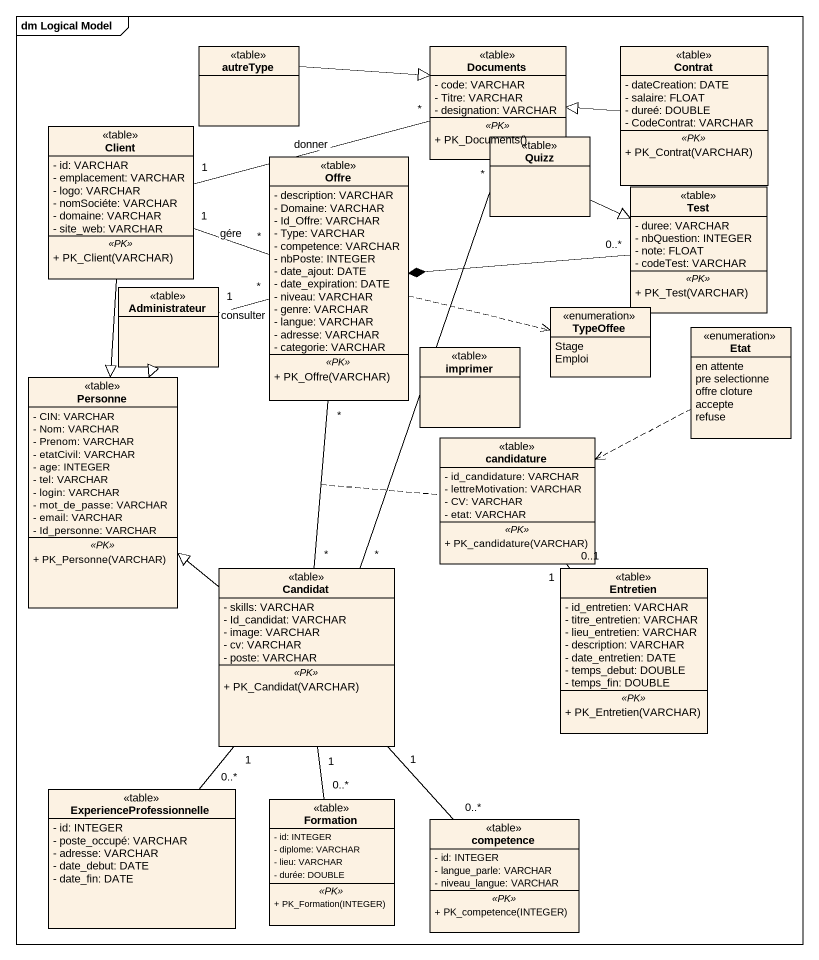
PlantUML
@startuml
mainframe dm Logical Model
hide circle
hide empty members
skinparam classAttributeIconSize 0
class autreType <<table>>
class Documents <<table>> {
  - code: VARCHAR
  - Titre: VARCHAR
  - designation: VARCHAR
  .. <<PK>> ..
  + PK_Documents()
}
class Contrat <<table>> {
  - dateCreation: DATE
  - salaire: FLOAT
  - dureé: DOUBLE
  - CodeContrat: VARCHAR
  .. <<PK>> ..
  + PK_Contrat(VARCHAR)
}
class Client <<table>> {
  - id: VARCHAR
  - emplacement: VARCHAR
  - logo: VARCHAR
  - nomSociéte: VARCHAR
  - domaine: VARCHAR
  - site_web: VARCHAR
  .. <<PK>> ..
  + PK_Client(VARCHAR)
}
class Offre <<table>> {
  - description: VARCHAR
  - Domaine: VARCHAR
  - Id_Offre: VARCHAR
  - Type: VARCHAR
  - competence: VARCHAR
  - nbPoste: INTEGER
  - date_ajout: DATE
  - date_expiration: DATE
  - niveau: VARCHAR
  - genre: VARCHAR
  - langue: VARCHAR
  - adresse: VARCHAR
  - categorie: VARCHAR
  .. <<PK>> ..
  + PK_Offre(VARCHAR)
}
class Quizz <<table>>
class Test <<table>> {
  - duree: VARCHAR
  - nbQuestion: INTEGER
  - note: FLOAT
  - codeTest: VARCHAR
  .. <<PK>> ..
  + PK_Test(VARCHAR)
}
class Administrateur <<table>>
enum TypeOffee {
  Stage
  Emploi
}
enum Etat {
  en attente
  pre selectionne
  offre cloture
  accepte
  refuse
}
class Personne <<table>> {
  - CIN: VARCHAR
  - Nom: VARCHAR
  - Prenom: VARCHAR
  - etatCivil: VARCHAR
  - age: INTEGER
  - tel: VARCHAR
  - login: VARCHAR
  - mot_de_passe: VARCHAR
  - email: VARCHAR
  - Id_personne: VARCHAR
  .. <<PK>> ..
  + PK_Personne(VARCHAR)
}
class imprimer <<table>>
class candidature <<table>> {
  - id_candidature: VARCHAR
  - lettreMotivation: VARCHAR
  - CV: VARCHAR
  - etat: VARCHAR
  .. <<PK>> ..
  + PK_candidature(VARCHAR)
}
class Candidat <<table>> {
  - skills: VARCHAR
  - Id_candidat: VARCHAR
  - image: VARCHAR
  - cv: VARCHAR
  - poste: VARCHAR
  .. <<PK>> ..
  + PK_Candidat(VARCHAR)
}
class Entretien <<table>> {
  - id_entretien: VARCHAR
  - titre_entretien: VARCHAR
  - lieu_entretien: VARCHAR
  - description: VARCHAR
  - date_entretien: DATE
  - temps_debut: DOUBLE
  - temps_fin: DOUBLE
  .. <<PK>> ..
  + PK_Entretien(VARCHAR)
}
class ExperienceProfessionnelle <<table>> {
  - id: INTEGER
  - poste_occupé: VARCHAR
  - adresse: VARCHAR
  - date_debut: DATE
  - date_fin: DATE
}
class Formation <<table>> {
  - id: INTEGER
  - diplome: VARCHAR
  - lieu: VARCHAR
  - durée: DOUBLE
  .. <<PK>> ..
  + PK_Formation(INTEGER)
}
class competence <<table>> {
  - id: INTEGER
  - langue_parle: VARCHAR
  - niveau_langue: VARCHAR
  .. <<PK>> ..
  + PK_competence(INTEGER)
}
autreType -right-|> Documents
Documents "*" -- "*" Candidat
(Documents, Candidat) .. imprimer
Contrat -left-|> Documents
Client "1" -right- "*" Documents : donner
Client "1" -right- "*" Offre : gére
Client --|> Personne
Offre .right.> TypeOffee
Quizz -right-|> Test
Test "0..*" -left-* Offre
Administrateur "1" -right- "*" Offre : consulter
Administrateur --|> Personne
Etat .left.> candidature
Candidat "*" -up- "*" Offre
(Candidat, Offre) .. candidature
Candidat -up-|> Personne
Entretien "0..1" -up- "1" candidature
ExperienceProfessionnelle "0..*" -up- "1" Candidat
Formation "0..*" -up- "1" Candidat
competence "0..*" -up- "1" Candidat
@enduml
